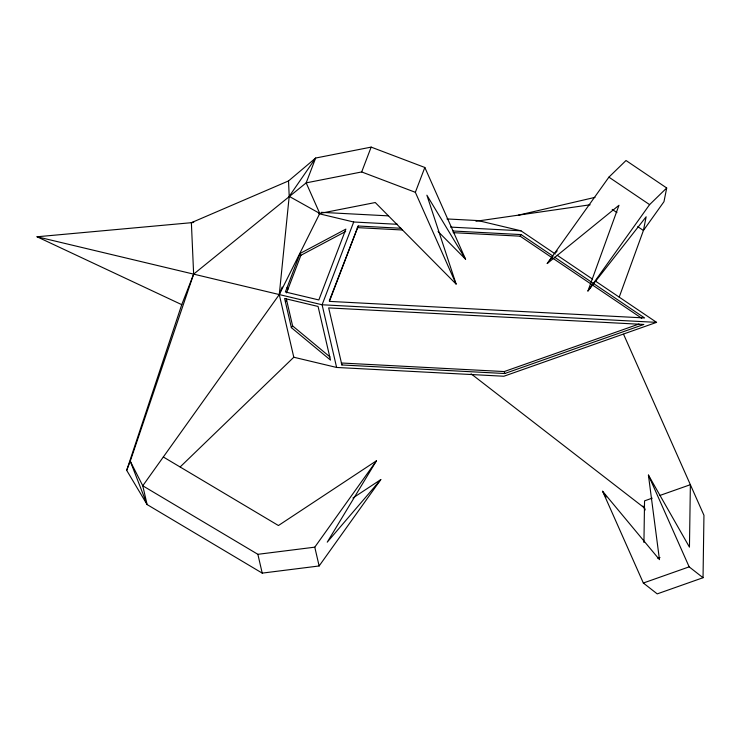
<?xml version="1.0" encoding="UTF-8"?>
<svg xmlns="http://www.w3.org/2000/svg" width="741" height="741" viewBox="0 0 741 741"><rect width="100%" height="100%" fill="white"/><g stroke="black" fill="none" stroke-linecap="round" stroke-linejoin="round"><path stroke-width="1.11" d="M643.938 542.486L644.55 500.86L652.191 498.165M659.823 495.479L690.371 484.697L689.454 547.136L648.421 475.092L659.462 559.64L602.609 491.255L643.345 583.019L657.221 593.884L703.033 577.721L703.95 515.282L623.561 334.247M180.202 466.904L293.797 357.236L279.283 294.557L289.203 196.365L288.527 180.934L315.666 158.037L371.158 147.116L424.834 167.475L465.58 259.239L438.088 231.516M637.742 226.644L643.42 230.479L646.143 216.78L587.928 291L618.976 205.285L547.238 263.527L608.907 177.155L626.015 160.51L666.705 187.982L663.973 201.682L643.42 230.479L619.217 297.104M352.929 497.998L380.8 479.594L319.13 565.967L262.221 573.117L147.116 504.575L126.683 470.34L181.749 304.662L193.642 274.133L191.373 222.689L288.527 180.934M279.283 294.557L319.769 213.454L306.181 182.87L315.666 158.037L289.203 196.365L319.769 213.454L375.261 202.534L456.095 284.072L415.349 192.308L361.682 171.949L306.181 182.87L193.642 274.133L130.259 461.18L147.116 504.575L142.763 485.781L279.283 294.557L282.154 287.036M300.086 253.468L285.378 291.973L318.834 299.957L345.88 229.117L300.086 253.468L300.902 255.302L286.545 292.908M361.682 171.949L371.158 147.116M397.537 224.31L353.707 222.004L322.103 304.773L336.618 367.453L503.861 376.243L656.572 322.363L595.449 281.098M329.3 300.837L358.209 226.014L400.955 228.265M358.209 226.014L329.43 301.383L644.596 317.954L554.601 257.201M415.349 192.308L424.834 167.475M126.683 470.34L130.259 461.18L142.763 485.781L257.868 554.314L314.777 547.164L376.447 460.791L278.431 525.526L163.316 456.984M453.14 232.665L520.145 236.184L521.099 234.582L552.693 255.914M376.447 460.791L327.235 542.171L380.8 479.594M285.415 301.911L286.647 300.179M291.37 327.642L284.618 298.484L318.074 306.459L330.495 360.098L291.37 327.642L292.602 325.91L286.248 298.466M587.928 291L649.598 204.627L666.705 187.982M547.238 263.527L552.925 256.293M555.759 252.672L557.176 250.856M300.902 255.302L345.676 231.488M341.888 364.961L328.671 307.895L643.836 324.465L504.778 373.52L341.888 364.961L341.351 362.997L504.241 371.565L638.955 324.039M657.813 558.297L659.999 557.528M643.345 583.019L689.158 566.856L703.033 577.721M475.954 221.272L590.151 204.785M191.373 222.689L193.614 222.143M518.376 215.168L595.014 197.365M193.67 222.485L37.05 236.777L181.749 304.662M321.27 212.334L388.164 215.853M446.98 218.947L478.121 220.586L520.942 230.794L555.333 254.015M450.593 227.098L520.942 230.794M452.936 230.997L521.099 234.582M357.255 227.617L402.307 229.988M39.356 236.898L37.05 236.777L322.103 304.773L656.572 322.363M318.574 213.621L353.707 222.004M293.797 357.236L336.618 367.453M608.907 177.155L649.598 204.627M612.196 209.397L616.929 212.593M557.241 255.302L592.578 279.162M520.145 236.184L641.734 318.269M471.091 373.816L644.855 508.289M292.602 325.91L329.949 356.903M465.58 259.239L426.881 195.189L456.095 284.072M642.956 506.01L645.291 509.928M602.609 491.255L606.027 497.267M648.421 475.092L689.158 566.856M287.11 287.452L287.925 289.286M504.241 371.565L504.778 373.52M314.777 547.164L319.13 565.967M257.868 554.314L262.221 573.117"/></g></svg>
